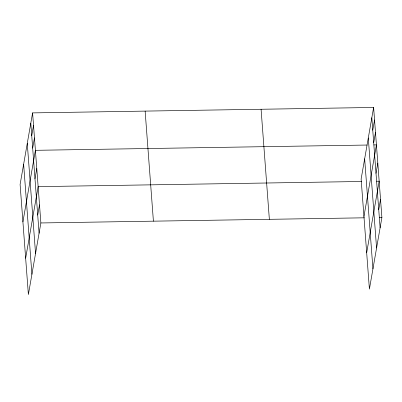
<?xml version="1.0" encoding="UTF-8"?>
<svg xmlns="http://www.w3.org/2000/svg" width="402" height="402" viewBox="0 0 402 402"><rect width="100%" height="100%" fill="white"/><g stroke="black" fill="none" stroke-linecap="round" stroke-linejoin="round"><path stroke-width="0.6" d="M32.592 112.897L20.1 184.468L28.386 294.535L40.873 222.959L32.592 112.897L373.614 107.465L381.9 217.532L369.408 289.103L361.127 179.041L373.614 107.465M31.738 135.65L33.532 125.369M32.673 148.127L34.471 137.846M22.914 221.889L35.406 150.318L367.056 145.037M34.979 178.759L36.773 168.478M25.648 258.215L38.14 186.639L361.659 181.488M37.713 215.08L39.507 204.799M372.76 130.223L374.553 119.942M373.699 142.695L375.493 132.414M363.941 216.462L376.433 144.886L373.93 144.926M376.006 173.327L377.8 163.051M366.674 252.783L379.166 181.212L376.664 181.247M378.739 209.653L380.533 199.372M40.873 222.959L364.393 217.809M379.398 217.572L381.9 217.532M371.82 117.746L380.106 227.813M368.292 137.971L376.573 248.039M364.654 158.815L372.94 268.878M261.079 109.259L269.36 219.321M145.132 111.103L153.413 221.17M30.798 123.178L39.079 233.24M27.266 143.403L35.552 253.466M23.633 164.242L31.914 274.305"/></g></svg>
